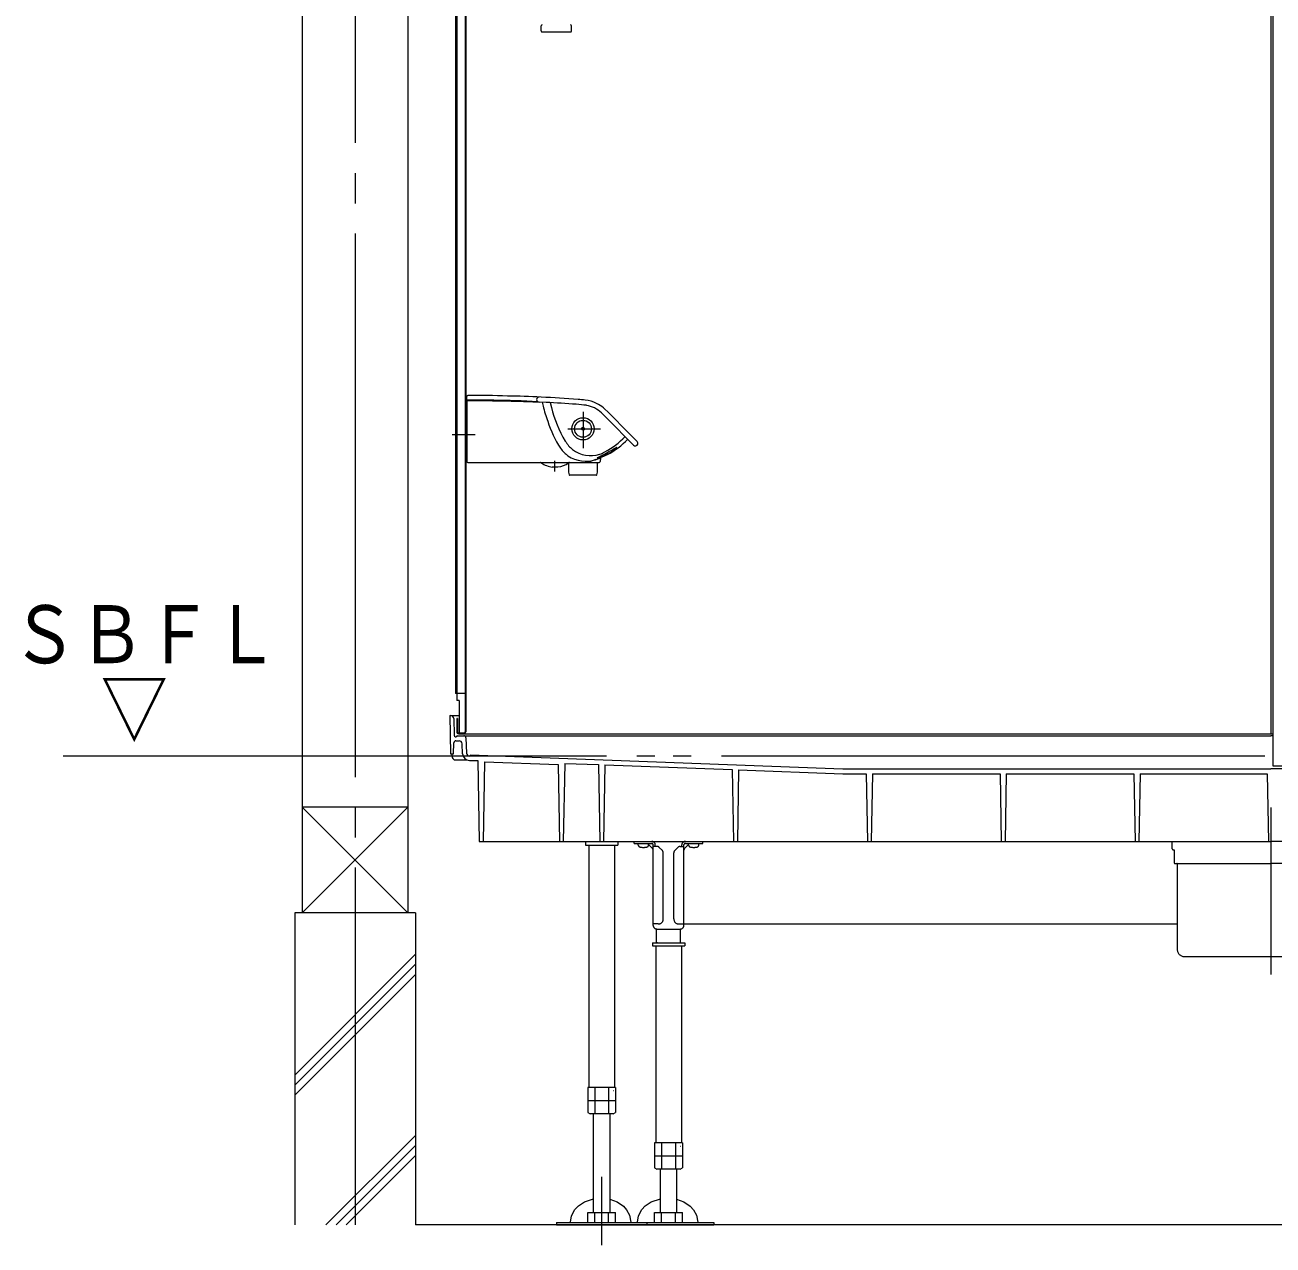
# Model space of a CAD drawing. Units: millimetres on the paper. Extents: x -305 to 305, y -152 to 152.
# Drawn here: x -141.19 to -99.85, y 14.89 to 55.3 of the extents above; entities that cross this region are included whole.
import ezdxf
from ezdxf.enums import TextEntityAlignment as Align

# ---------------------------------------------------------------- set-up
doc = ezdxf.new("R2010")
doc.units = ezdxf.units.MM
doc.linetypes.add('LONG_CHAIN', pattern=[21, 18, -1, 1, -1])
doc.linetypes.add('LONG_DOUBLE_CHAIN', pattern=[21.8, 18, -1, 0.6, -0.6, 0.6, -1])
doc.layers.add('0-1_VIEW0001', color=7, linetype='Continuous', lineweight=9)
doc.styles.add('ＭＳ ゴシック', font='')
doc.styles.get('ＭＳ ゴシック').set_extended_font_data('MS Gothic')

msp = doc.modelspace()

# ---------------------------------------------------------------- linework, layer by layer
at = {"layer": '0-1_VIEW0001'}
for p, q in [((-132.008, 111.391), (-132.008, 25.891)), ((-128.508, 111.391), (-128.508, 25.891)), ((-126.931, 97.258), (-126.931, 38.564)), ((-126.891, 97.258), (-126.891, 38.564)), ((-126.615, 97.258), (-126.615, 31.891)), ((-126.591, 97.258), (-126.591, 31.891)), ((-99.925, 97.258), (-99.925, 31.825)), ((-99.858, 97.258), (-99.858, 30.758)), ((-124.091, 55.1), (-124.091, 55.266)), ((-123.125, 55.066), (-124.058, 55.066)), ((-123.091, 55.1), (-123.091, 55.266)), ((-126.591, 40.908), (-126.591, 42.891)), ((-126.575, 42.908), (-126.558, 42.908)), ((-126.559, 42.871), (-126.557, 42.992)), ((-126.558, 42.833), (-126.558, 40.841)), ((-126.535, 42.853), (-126.54, 42.853)), ((-126.523, 42.853), (-126.535, 42.853)), ((-123.934, 42.797), (-124.165, 42.807)), ((-124.062, 42.803), (-124.032, 42.678)), ((-123.801, 42.791), (-123.757, 42.633)), ((-121.904, 42.27), (-122.1, 42.455)), ((-121.037, 41.385), (-121.904, 42.27)), ((-122.233, 40.964), (-122.215, 40.975)), ((-122.202, 40.954), (-122.223, 40.948)), ((-122.215, 40.975), (-122.19, 40.988)), ((-122.133, 40.967), (-122.14, 40.84)), ((-122.07, 40.995), (-121.901, 41.07)), ((-121.829, 41.18), (-121.777, 41.209)), ((-121.777, 41.209), (-121.685, 41.26)), ((-121.609, 41.298), (-121.604, 41.301)), ((-121.59, 41.295), (-121.601, 41.283)), ((-126.558, 40.892), (-126.575, 40.891)), ((-126.525, 40.808), (-122.173, 40.808)), ((-123.725, 40.66), (-123.538, 40.661)), ((-123.191, 40.796), (-123.191, 40.488)), ((-122.225, 40.488), (-122.225, 40.808)), ((-123.191, 40.483), (-123.162, 40.397)), ((-122.27, 40.386), (-123.146, 40.386)), ((-122.254, 40.397), (-122.226, 40.483)), ((-126.931, 39.558), (-126.931, 33.158)), ((-126.891, 39.558), (-126.891, 32.925)), ((-126.891, 33.158), (-126.931, 33.158)), ((-126.615, 33.158), (-126.891, 33.158)), ((-126.808, 32.925), (-126.891, 32.925)), ((-127.125, 32.425), (-127.103, 31.158)), ((-127.125, 32.425), (-127.09, 32.425)), ((-127.09, 32.425), (-126.808, 32.425)), ((-126.99, 32.326), (-126.98, 31.774)), ((-126.868, 32.325), (-126.868, 31.891)), ((-126.658, 31.848), (-126.808, 31.848)), ((-126.996, 31.158), (-126.986, 31.526)), ((-126.93, 31.725), (-126.908, 31.725)), ((-126.919, 31.591), (-126.813, 31.591)), ((-126.891, 31.741), (-126.881, 31.741)), ((-126.875, 31.758), (-99.925, 31.758)), ((-126.658, 31.825), (-126.825, 31.825)), ((-126.808, 31.825), (-99.858, 31.825)), ((-126.808, 31.825), (-126.591, 31.825)), ((-126.699, 31.165), (-126.713, 31.496)), ((-126.589, 31.694), (-126.566, 31.181)), ((-99.858, 31.758), (-99.925, 31.758)), ((-127.103, 31.158), (-126.996, 31.158)), ((-127.037, 31.041), (-127.058, 31.158)), ((-126.441, 31.085), (-126.468, 31.086)), ((-126.441, 31.121), (-114.101, 30.659)), ((-126.441, 31.112), (-126.441, 31.085)), ((-126.939, 30.958), (-126.552, 30.958)), ((-126.466, 30.941), (-126.191, 30.941)), ((-126.191, 30.941), (-126.145, 28.258)), ((-125.972, 30.893), (-126.018, 28.258)), ((-125.972, 30.893), (-123.533, 30.802)), ((-123.533, 30.802), (-123.488, 28.258)), ((-123.316, 30.844), (-123.361, 28.258)), ((-123.316, 30.844), (-122.199, 30.802)), ((-122.199, 30.802), (-122.155, 28.258)), ((-121.984, 30.794), (-122.028, 28.258)), ((-121.984, 30.794), (-117.763, 30.636)), ((-117.763, 30.636), (-117.721, 28.258)), ((-117.553, 30.628), (-117.595, 28.258)), ((-117.553, 30.628), (-114.104, 30.499)), ((-114.101, 30.659), (-99.925, 30.659)), ((-85.749, 30.659), (-99.925, 30.659)), ((-99.858, 30.758), (-99.308, 30.758)), ((-114.104, 30.499), (-113.327, 30.499)), ((-113.327, 30.499), (-113.288, 28.258)), ((-113.122, 30.499), (-113.161, 28.258)), ((-113.122, 30.499), (-108.894, 30.499)), ((-108.894, 30.499), (-108.855, 28.258)), ((-108.689, 30.499), (-108.728, 28.258)), ((-108.689, 30.499), (-104.461, 30.499)), ((-104.461, 30.499), (-104.421, 28.258)), ((-104.256, 30.499), (-104.295, 28.258)), ((-104.256, 30.499), (-100.044, 30.499)), ((-100.044, 30.499), (-100.005, 28.258)), ((-128.508, 29.391), (-132.008, 29.391)), ((-132.008, 29.391), (-128.508, 25.891)), ((-128.508, 29.391), (-132.008, 25.891)), ((-126.145, 28.258), (-99.925, 28.258)), ((-122.625, 28.258), (-122.625, 28.138)), ((-122.625, 28.138), (-121.558, 28.138)), ((-122.515, 28.138), (-122.515, 20.105)), ((-121.668, 28.138), (-121.668, 20.105)), ((-121.558, 28.258), (-121.558, 28.138)), ((-73.705, 28.258), (-99.925, 28.258)), ((-128.258, 25.891), (-132.258, 25.891)), ((-132.258, 25.891), (-132.258, 15.558)), ((-128.258, 25.891), (-128.258, 15.558)), ((-132.258, 20.522), (-128.258, 24.522)), ((-132.258, 20.189), (-128.258, 24.189)), ((-132.258, 19.855), (-128.258, 23.855)), ((-122.553, 20.105), (-122.553, 19.283)), ((-121.63, 20.105), (-122.553, 20.105)), ((-122.322, 20.105), (-122.322, 19.238)), ((-121.861, 20.105), (-121.861, 19.238)), ((-121.708, 20.005), (-121.698, 20.005)), ((-121.63, 20.105), (-121.63, 19.283)), ((-121.63, 19.671), (-122.553, 19.671)), ((-122.553, 19.283), (-122.475, 19.238)), ((-121.708, 19.238), (-122.475, 19.238)), ((-122.358, 15.968), (-122.358, 19.238)), ((-121.825, 19.238), (-121.825, 15.968)), ((-121.708, 19.238), (-121.63, 19.283)), ((-131.223, 15.558), (-128.258, 18.522)), ((-130.889, 15.558), (-128.258, 18.189)), ((-130.556, 15.558), (-128.258, 17.856)), ((-122.553, 15.968), (-121.63, 15.968)), ((-122.553, 15.635), (-122.553, 15.968)), ((-122.322, 15.635), (-122.322, 15.968)), ((-121.861, 15.635), (-121.861, 15.968)), ((-121.63, 15.635), (-121.63, 15.968)), ((-71.591, 15.558), (-128.258, 15.558)), ((-123.591, 15.635), (-123.591, 15.558)), ((-123.591, 15.635), (-120.591, 15.635)), ((-123.591, 15.558), (-120.591, 15.558)), ((-120.591, 15.635), (-120.591, 15.558))]:
    msp.add_line(p, q, dxfattribs=at)
at = {"layer": '0-1_VIEW0001', "linetype": 'LONG_CHAIN'}
for p, q in [((-130.258, 111.391), (-130.258, 15.558)), ((-122.708, 42.49), (-122.708, 41.278)), ((-123.212, 41.925), (-122.128, 41.925)), ((-126.28, 41.725), (-127.039, 41.725)), ((-123.638, 40.512), (-123.638, 40.861)), ((-99.925, 29.379), (-99.925, 23.846)), ((-122.091, 17.149), (-122.091, 14.891))]:
    msp.add_line(p, q, dxfattribs=at)
at = {"layer": '0-1_VIEW0001', "linetype": 'LONG_DOUBLE_CHAIN'}
msp.add_line((-139.925, 31.091), (-59.925, 31.091), dxfattribs=at)
at = {"layer": '0-1_VIEW0001', "color": 2, "linetype": 'LONG_DOUBLE_CHAIN'}
for p, q in [((-121.015, 28.191), (-121.015, 28.258)), ((-121.015, 28.191), (-120.431, 28.191)), ((-120.878, 28.134), (-120.883, 28.191)), ((-120.396, 28.009), (-120.539, 28.153)), ((-120.538, 28.134), (-120.533, 28.191)), ((-120.381, 25.475), (-120.381, 28.141)), ((-120.315, 28.091), (-120.315, 28.141)), ((-119.435, 28.091), (-119.435, 28.141)), ((-119.368, 25.475), (-119.368, 28.141)), ((-119.353, 28.009), (-119.21, 28.153)), ((-119.318, 28.191), (-118.735, 28.191)), ((-119.211, 28.134), (-119.216, 28.191)), ((-118.871, 28.134), (-118.866, 28.191)), ((-118.735, 28.191), (-118.735, 28.258)), ((-103.191, 28.015), (-103.191, 28.258)), ((-120.256, 28.091), (-120.381, 28.091)), ((-120.077, 27.954), (-120.185, 28.062)), ((-120.048, 25.691), (-120.048, 27.883)), ((-119.701, 25.691), (-119.701, 27.883)), ((-119.564, 28.062), (-119.672, 27.954)), ((-119.493, 28.091), (-119.368, 28.091)), ((-103.158, 27.981), (-103.125, 27.981)), ((-103.125, 27.981), (-103.125, 27.548)), ((-103.108, 27.531), (-99.925, 27.531)), ((-103.025, 27.515), (-103.025, 24.681)), ((-96.741, 27.531), (-99.925, 27.531)), ((-120.215, 25.525), (-120.381, 25.525)), ((-120.275, 24.925), (-120.275, 25.358)), ((-120.265, 25.358), (-119.485, 25.358)), ((-119.535, 25.525), (-119.368, 25.525)), ((-119.475, 24.925), (-119.475, 25.358)), ((-119.368, 25.525), (-103.025, 25.525)), ((-120.408, 24.905), (-119.341, 24.905)), ((-120.408, 24.905), (-120.408, 24.805)), ((-120.258, 24.925), (-120.258, 24.905)), ((-119.491, 24.925), (-119.491, 24.905)), ((-119.341, 24.905), (-119.341, 24.805)), ((-120.408, 24.805), (-119.341, 24.805)), ((-120.298, 24.805), (-120.298, 18.271)), ((-119.451, 24.805), (-119.451, 18.271)), ((-102.791, 24.448), (-97.058, 24.448)), ((-120.337, 18.271), (-120.337, 17.45)), ((-119.413, 18.271), (-120.337, 18.271)), ((-120.106, 18.271), (-120.106, 17.405)), ((-119.644, 18.271), (-119.644, 17.405)), ((-119.413, 18.271), (-119.413, 17.45)), ((-119.413, 17.838), (-120.337, 17.838)), ((-119.491, 18.171), (-119.481, 18.171)), ((-120.337, 17.45), (-120.258, 17.405)), ((-119.491, 17.405), (-120.258, 17.405)), ((-120.141, 15.968), (-120.141, 17.405)), ((-119.608, 17.405), (-119.608, 15.968)), ((-119.491, 17.405), (-119.413, 17.45)), ((-120.337, 15.635), (-120.337, 15.968)), ((-120.337, 15.968), (-119.413, 15.968)), ((-120.106, 15.635), (-120.106, 15.968)), ((-119.644, 15.635), (-119.644, 15.968)), ((-119.413, 15.635), (-119.413, 15.968)), ((-120.591, 15.558), (-118.375, 15.558)), ((-120.258, 15.635), (-119.491, 15.635))]:
    msp.add_line(p, q, dxfattribs=at)
at = {"layer": '0-1_VIEW0001'}
for points in [[(-122.032, 42.616), (-121.838, 42.438), (-121.21, 41.807), (-120.914, 41.499)], [(-122.241, 40.948), (-122.243, 40.949), (-122.245, 40.951)], [(-122.19, 40.988), (-122.118, 41.025), (-122.103, 41.033)], [(-122.103, 41.033), (-122.053, 41.059), (-121.999, 41.088), (-121.943, 41.118), (-121.886, 41.149)], [(-121.83, 41.179), (-121.836, 41.176), (-121.841, 41.173), (-121.847, 41.17), (-121.852, 41.167), (-121.858, 41.164), (-121.863, 41.161), (-121.869, 41.158), (-121.875, 41.155), (-121.88, 41.152), (-121.886, 41.149)], [(-126.808, 32.925), (-126.808, 31.848), (-126.825, 31.848)], [(-126.868, 32.325), (-126.891, 32.325), (-126.891, 31.891)], [(-123.123, 15.635), (-123.123, 15.648), (-123.089, 15.856), (-122.978, 16.063), (-122.862, 16.187), (-122.664, 16.321), (-122.358, 16.425)], [(-121.825, 16.411), (-121.581, 16.32), (-121.372, 16.175), (-121.264, 16.056), (-121.167, 15.882), (-121.123, 15.648), (-121.123, 15.635)]]:
    msp.add_lwpolyline(points, dxfattribs=at)
at = {"layer": '0-1_VIEW0001', "color": 2, "linetype": 'LONG_DOUBLE_CHAIN'}
for points in [[(-120.907, 15.635), (-120.907, 15.648), (-120.872, 15.856), (-120.762, 16.063), (-120.646, 16.187), (-120.447, 16.321), (-120.141, 16.425)], [(-119.608, 16.411), (-119.365, 16.32), (-119.155, 16.175), (-119.047, 16.056), (-118.95, 15.882), (-118.907, 15.648), (-118.907, 15.635)], [(-120.591, 15.635), (-118.375, 15.635), (-118.375, 15.558)]]:
    msp.add_lwpolyline(points, dxfattribs=at)
at = {"layer": '0-1_VIEW0001'}
for radius in [0.368, 0.28, 0.05]:
    msp.add_circle((-122.708, 41.925), radius, dxfattribs=at)
for centre, radius, start, end in [((-124.058, 55.266), 0.0333, 90, 180), ((-124.058, 55.1), 0.0333, 180, 270), ((-123.125, 55.266), 0.0333, 0, 90), ((-123.125, 55.1), 0.0333, 270, 0), ((-126.524, 42.991), 0.0333, 89.9616, 179), ((-126.193, 16.36), 26.667, 87.8981, 90.7104), ((-125.55, 16.344), 26.667, 86.8701, 89.2805), ((-126.575, 42.891), 0.0167, 90, 180), ((-126.189, 16.207), 26.667, 88.8756, 90.7948), ((-126.541, 42.833), 0.0167, 148.7154, 180), ((-126.54, 42.836), 0.0167, 89.9832, 162.6687), ((-126.42, 9.52), 33.333, 88.764, 90.1769), ((-126.006, 9.513), 33.333, 88.0658, 89.4762), ((-125.983, 9.537), 33.333, 86.951, 89.4555), ((-125.686, 9.504), 33.333, 87.2057, 88.616), ((-124.161, 42.891), 0.0833, 88.7676, 267.8813), ((-125.081, 16.323), 26.667, 85.2525, 87.8786), ((-120.14, 43.602), 4, 193.3552, 200.8806), ((-125.064, 16.154), 26.667, 85.4104, 87.5707), ((-119.872, 43.585), 4, 193.7732, 211.1336), ((-125.397, 16.183), 26.667, 83.973, 84.6927), ((-125.491, 16.36), 26.667, 83.8576, 84.3679), ((-122.713, 41.876), 1, 62.9879, 85.6828), ((-122.766, 41.716), 1, 63.9675, 80.3101), ((-122.978, 41.451), 1.333, 48.8169, 60.7567), ((-120.075, 43.419), 4, 198.0951, 212.3189), ((-121.076, 42.994), 2.667, 213.6227, 217.6238), ((-121.246, 43.194), 2.667, 223.275, 227.2281), ((-123.241, 43.512), 2.667, 298.1294, 316.2686), ((-123.156, 43.423), 2.667, 298.0705, 316.305), ((-120.974, 41.441), 0.0833, 221.7935, 43.9247), ((-121.372, 42.945), 2.667, 218.6332, 222.6343), ((-121.56, 43.13), 2.667, 228.2855, 231.8478), ((-122.629, 41.859), 1.008, 235.0259, 290.5969), ((-122.455, 42.045), 1.008, 233.3271, 287.3717), ((-123.184, 43.418), 2.667, 284.0782, 294.6919), ((-122.197, 40.909), 0.0667, 123.5574, 135.4317), ((-122.228, 40.951), 0.0167, 163.3223, 178.2146), ((-122.217, 41.01), 0.0667, 248.246, 251.6448), ((-122.238, 41.013), 0.0667, 270.3995, 283.0267), ((-123.133, 43.453), 2.667, 290.4334, 298.1511), ((-122.341, 41.724), 0.668, 286.2383, 302.3162), ((-123.211, 43.409), 2.667, 300.0683, 307.1289), ((-120.437, 38.903), 2.667, 116.0783, 117.9079), ((-121.589, 41.271), 0.0333, 97.5262, 115.1883), ((-121.593, 41.299), 0.005, 309.5774, 95.4948), ((-126.575, 40.908), 0.0167, 180, 270), ((-126.525, 40.841), 0.0333, 180, 270), ((-124.122, 40.741), 0.0667, 54.8593, 90), ((-123.638, 41.429), 0.775, 234.8593, 263.5801), ((-123.638, 41.429), 0.775, 277.4233, 305.1407), ((-123.154, 40.741), 0.0667, 90, 125.1407), ((-122.709, 41.476), 0.668, 270, 284.9483), ((-122.173, 40.841), 0.0333, 270, 357), ((-123.175, 40.488), 0.0167, 180, 198.4349), ((-123.146, 40.402), 0.0167, 198.4349, 270), ((-122.27, 40.402), 0.0167, 270, 341.565), ((-122.241, 40.488), 0.0167, 341.565, 0), ((-127.09, 32.325), 0.1, 1, 90), ((-126.825, 31.891), 0.0667, 180, 270), ((-126.825, 31.891), 0.0433, 180, 270), ((-126.658, 31.891), 0.0667, 270, 360), ((-126.658, 31.891), 0.0433, 270, 0), ((-126.658, 31.891), 0.0667, 270, 0), ((-126.919, 31.525), 0.0667, 90, 178.5), ((-126.93, 31.775), 0.05, 181, 270), ((-126.908, 31.741), 0.0167, 270, 0), ((-126.875, 31.741), 0.0167, 90, 180), ((-126.813, 31.491), 0.1, 2.5, 90), ((-126.655, 31.691), 0.0667, 2.5, 90), ((-126.939, 31.058), 0.1, 190, 270), ((-126.466, 31.175), 0.233, 182.5, 270), ((-126.466, 31.186), 0.1, 182.5, 268.8542)]:
    msp.add_arc(centre, radius, start, end, dxfattribs=at)
at = {"layer": '0-1_VIEW0001', "color": 5}
msp.add_arc((-122.881, 41.588), 1.333, 50.4464, 62.1603, dxfattribs=at)
at = {"layer": '0-1_VIEW0001', "color": 2, "linetype": 'LONG_DOUBLE_CHAIN'}
for centre, radius, start, end in [((-120.815, 28.139), 0.0633, 184.9998, 254.637), ((-120.601, 28.139), 0.0633, 285.3625, 355.0003), ((-120.431, 28.141), 0.117, 0, 90), ((-120.431, 28.141), 0.05, 0, 90), ((-119.318, 28.141), 0.117, 90, 180), ((-119.318, 28.141), 0.05, 90, 180), ((-119.148, 28.139), 0.0633, 184.9998, 254.637), ((-118.935, 28.139), 0.0633, 285.3625, 355.0003), ((-120.708, 28.528), 0.467, 254.6374, 285.3625), ((-120.431, 27.974), 0.05, 0, 45), ((-120.256, 27.991), 0.1, 45, 90), ((-120.148, 27.883), 0.1, 0, 45), ((-119.601, 27.883), 0.1, 135, 180), ((-119.493, 27.991), 0.1, 90, 135), ((-119.318, 27.974), 0.05, 135, 180), ((-119.041, 28.528), 0.467, 254.6374, 285.3625), ((-103.158, 28.015), 0.0333, 180, 270), ((-103.108, 27.548), 0.0167, 180, 270), ((-103.108, 27.548), 0.0167, 180, 270), ((-103.041, 27.515), 0.0167, 0, 90), ((-103.041, 27.515), 0.0167, 0, 90), ((-120.215, 25.691), 0.167, 270, 0), ((-119.535, 25.691), 0.167, 180, 270), ((-120.265, 25.475), 0.117, 180, 270), ((-119.485, 25.475), 0.117, 270, 0), ((-102.791, 24.681), 0.233, 180, 270)]:
    msp.add_arc(centre, radius, start, end, dxfattribs=at)

# ---------------------------------------------------------------- texts
at = {"layer": '0-1_VIEW0001', "style": 'ＭＳ ゴシック', "width": 0.85}
for s, p in [('ＳＢＦＬ', (-141.666, 33.584)), ('▽', (-138.688, 31.139))]:
    msp.add_text(s, height=1.921, dxfattribs=at).set_placement(p, align=Align.BOTTOM_LEFT)

doc.saveas('drawing.dxf')
